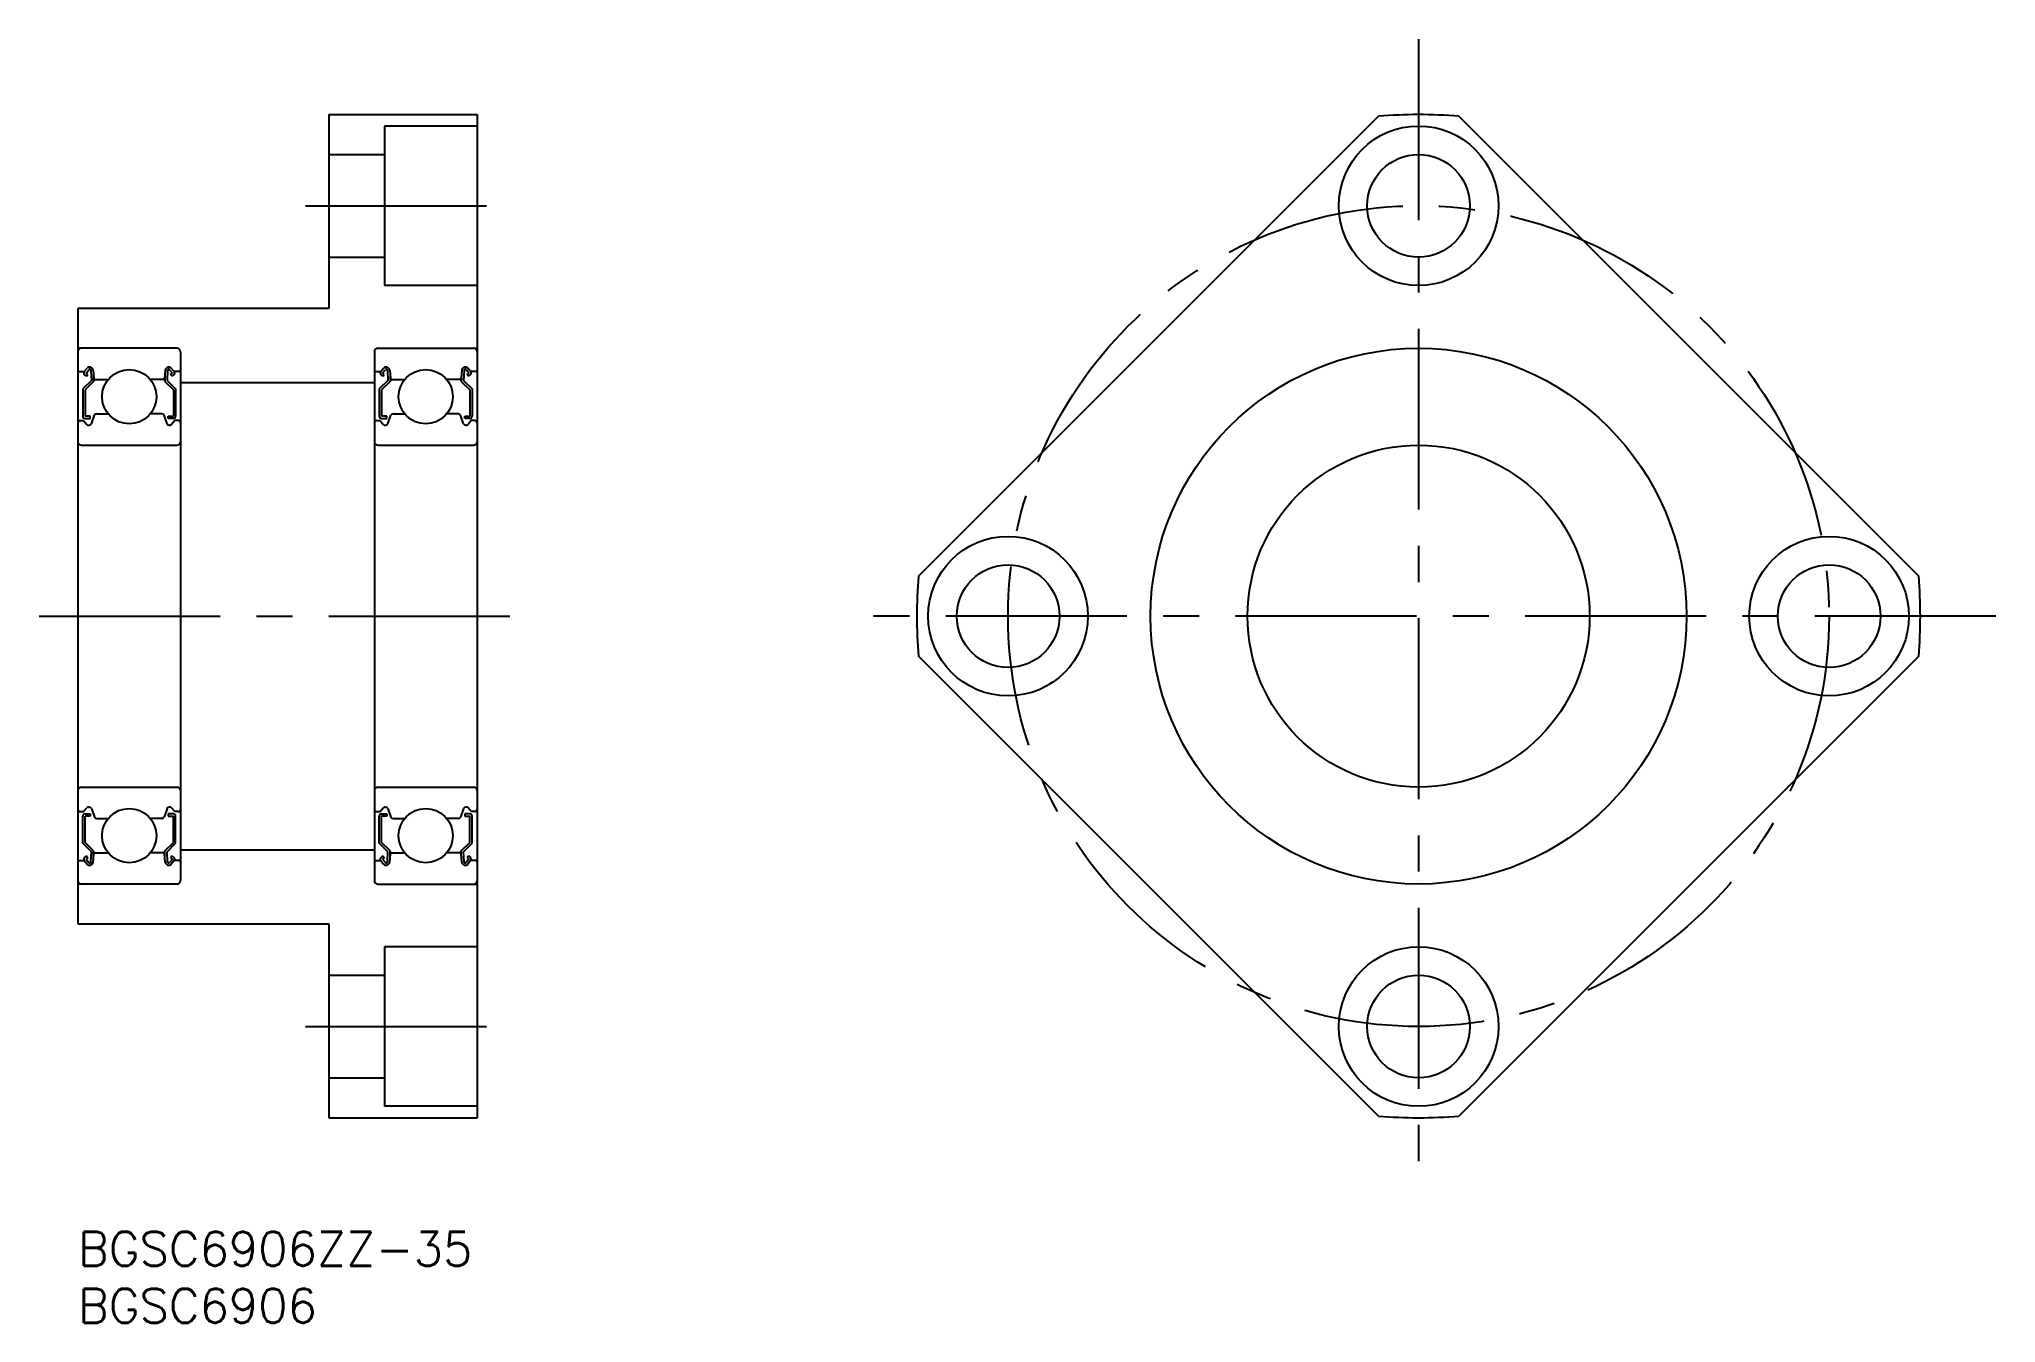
# Model space of a CAD drawing. Extents: x -3 to 168, y -8 to 105.
import ezdxf

# ---------------------------------------------------------------- set-up
doc = ezdxf.new("R2010")
doc.units = 0
doc.header["$LTSCALE"] = 0.5
doc.linetypes.add('CENTER', pattern=[50.8, 31.75, -6.35, 6.35, -6.35])
for name, color, linetype in [('MSM_CENTER', 1, 'CENTER'), ('MSM_CONTINUOUS', 7, 'CONTINUOUS'), ('MSM_PART_NUMBER', 7, 'CONTINUOUS')]:
    doc.layers.add(name, color=color, linetype=linetype)
doc.styles.get("Standard").update_dxf_attribs({"font": 'txt.shx', "height": 3, "bigfont": 'bigfont.shx'})

# ---------------------------------------------------------------- blocks, each defined once
blk = doc.blocks.new('*U1')
at = {"layer": 'MSM_PART_NUMBER'}
blk.add_text('BGSC6906ZZ-35', height=3, dxfattribs=at).set_placement((0, -3))
blk = doc.blocks.new('*U2')
at = {"layer": 'MSM_PART_NUMBER'}
blk.add_text('BGSC6906', height=3, dxfattribs=at).set_placement((0, -8))

msp = doc.modelspace()

# ---------------------------------------------------------------- linework, layer by layer
at = {"layer": 'MSM_CENTER'}
for p, q in [((117.57, 104.62), (117.57, 3.38)), ((19.97, 90), (37.05, 90)), ((-3.4, 54), (38.27, 54)), ((168.19, 54), (66.95, 54)), ((19.97, 18), (37.36, 18))]:
    msp.add_line(p, q, dxfattribs=at)
msp.add_circle((117.57, 54), 36, dxfattribs=at)
at = {"layer": 'MSM_CONTINUOUS'}
for p, q in [((22, 98), (22, 81)), ((22, 98), (35, 98)), ((35, 98), (35, 10)), ((73.71, 57.52), (114.05, 97.86)), ((121.09, 97.86), (161.43, 57.52)), ((35, 97), (26.9, 97)), ((26.9, 97), (26.9, 83)), ((22, 94.5), (26.9, 94.5)), ((22, 85.5), (26.9, 85.5)), ((35, 83), (26.9, 83)), ((0, 81), (0, 27)), ((22, 81), (0, 81)), ((8.7, 77.5), (0, 77.5)), ((26.3, 77.5), (35, 77.5)), ((0.56, 75.45), (0.81, 75.75)), ((0.71, 75.32), (0.96, 75.62)), ((1.14, 75.56), (1.18, 74.68)), ((1.34, 75.58), (1.4, 74.84)), ((7.66, 75.58), (7.6, 74.84)), ((7.86, 75.56), (7.82, 74.68)), ((8.29, 75.32), (8.04, 75.62)), ((8.44, 75.45), (8.19, 75.75)), ((9, 77.2), (9, 30.8)), ((26, 77.2), (26, 30.8)), ((26.56, 75.45), (26.81, 75.75)), ((26.71, 75.32), (26.96, 75.62)), ((27.14, 75.56), (27.18, 74.68)), ((27.34, 75.58), (27.4, 74.84)), ((33.66, 75.58), (33.6, 74.84)), ((33.86, 75.56), (33.82, 74.68)), ((34.29, 75.32), (34.04, 75.62)), ((34.44, 75.45), (34.19, 75.75)), ((0.1, 75.45), (0.56, 75.45)), ((1.18, 74.68), (0.43, 73.93)), ((0.43, 73.93), (0.43, 71.55)), ((0.74, 75.04), (0.58, 75.17)), ((1.38, 74.6), (0.63, 73.85)), ((0.63, 73.85), (0.63, 71.55)), ((0.87, 75.19), (0.71, 75.32)), ((0.74, 75.04), (0.87, 75.19)), ((1.38, 75.07), (1.38, 74.6)), ((1.5, 74.75), (2.65, 74.75)), ((7.5, 74.75), (6.35, 74.75)), ((7.62, 75.07), (7.62, 74.6)), ((7.62, 74.6), (8.37, 73.85)), ((7.82, 74.68), (8.57, 73.93)), ((8.13, 75.19), (8.29, 75.32)), ((8.26, 75.04), (8.13, 75.19)), ((8.26, 75.04), (8.42, 75.17)), ((8.37, 73.85), (8.37, 71.55)), ((8.9, 75.45), (8.44, 75.45)), ((8.57, 73.93), (8.57, 71.55)), ((9, 74.5), (26, 74.5)), ((26.1, 75.45), (26.56, 75.45)), ((27.18, 74.68), (26.43, 73.93)), ((26.43, 73.93), (26.43, 71.55)), ((26.74, 75.04), (26.58, 75.17)), ((27.38, 74.6), (26.63, 73.85)), ((26.63, 73.85), (26.63, 71.55)), ((26.87, 75.19), (26.71, 75.32)), ((26.74, 75.04), (26.87, 75.19)), ((27.38, 75.07), (27.38, 74.6)), ((27.5, 74.75), (28.65, 74.75)), ((33.5, 74.75), (32.35, 74.75)), ((33.62, 75.07), (33.62, 74.6)), ((33.62, 74.6), (34.37, 73.85)), ((33.82, 74.68), (34.57, 73.93)), ((34.13, 75.19), (34.29, 75.32)), ((34.26, 75.04), (34.13, 75.19)), ((34.26, 75.04), (34.42, 75.17)), ((34.37, 73.85), (34.37, 71.55)), ((34.9, 75.45), (34.44, 75.45)), ((34.57, 73.93), (34.57, 71.55)), ((0.2, 71.15), (0.5, 71.15)), ((0.5, 71.15), (0.78, 70.82)), ((1.08, 71.55), (0.63, 71.55)), ((0.63, 71.35), (1.08, 71.35)), ((0.93, 70.75), (0.99, 70.75)), ((1.08, 71.35), (1.08, 71.55)), ((1.18, 70.88), (1.45, 71.62)), ((1.64, 71.75), (2.65, 71.75)), ((7.36, 71.75), (6.35, 71.75)), ((7.82, 70.88), (7.55, 71.62)), ((7.92, 71.35), (7.92, 71.55)), ((7.92, 71.55), (8.37, 71.55)), ((8.37, 71.35), (7.92, 71.35)), ((8.07, 70.75), (8.01, 70.75)), ((8.5, 71.15), (8.22, 70.82)), ((8.8, 71.15), (8.5, 71.15)), ((26.2, 71.15), (26.5, 71.15)), ((26.5, 71.15), (26.78, 70.82)), ((27.08, 71.55), (26.63, 71.55)), ((26.63, 71.35), (27.08, 71.35)), ((26.93, 70.75), (26.99, 70.75)), ((27.08, 71.35), (27.08, 71.55)), ((27.18, 70.88), (27.45, 71.62)), ((27.64, 71.75), (28.65, 71.75)), ((33.36, 71.75), (32.35, 71.75)), ((33.82, 70.88), (33.55, 71.62)), ((33.92, 71.55), (34.37, 71.55)), ((33.92, 71.35), (33.92, 71.55)), ((34.37, 71.35), (33.92, 71.35)), ((34.07, 70.75), (34.01, 70.75)), ((34.5, 71.15), (34.22, 70.82)), ((34.8, 71.15), (34.5, 71.15)), ((0.3, 69), (8.7, 69)), ((26.3, 69), (34.7, 69)), ((114.05, 10.14), (73.71, 50.48)), ((161.43, 50.48), (121.09, 10.14)), ((0.3, 39), (8.7, 39)), ((26.3, 39), (34.7, 39)), ((0.2, 36.85), (0.5, 36.85)), ((0.43, 34.07), (0.43, 36.45)), ((0.5, 36.85), (0.78, 37.18)), ((0.63, 36.65), (1.08, 36.65)), ((1.08, 36.45), (0.63, 36.45)), ((0.63, 34.15), (0.63, 36.45)), ((0.93, 37.25), (0.99, 37.25)), ((1.08, 36.65), (1.08, 36.45)), ((1.18, 37.12), (1.45, 36.38)), ((1.64, 36.25), (2.65, 36.25)), ((7.36, 36.25), (6.35, 36.25)), ((7.82, 37.12), (7.55, 36.38)), ((7.92, 36.65), (7.92, 36.45)), ((8.37, 36.65), (7.92, 36.65)), ((7.92, 36.45), (8.37, 36.45)), ((8.07, 37.25), (8.01, 37.25)), ((8.5, 36.85), (8.22, 37.18)), ((8.37, 34.15), (8.37, 36.45)), ((8.8, 36.85), (8.5, 36.85)), ((8.57, 34.07), (8.57, 36.45)), ((26.2, 36.85), (26.5, 36.85)), ((26.43, 34.07), (26.43, 36.45)), ((26.5, 36.85), (26.78, 37.18)), ((26.63, 36.65), (27.08, 36.65)), ((27.08, 36.45), (26.63, 36.45)), ((26.63, 34.15), (26.63, 36.45)), ((26.93, 37.25), (26.99, 37.25)), ((27.08, 36.65), (27.08, 36.45)), ((27.18, 37.12), (27.45, 36.38)), ((27.64, 36.25), (28.65, 36.25)), ((33.36, 36.25), (32.35, 36.25)), ((33.82, 37.12), (33.55, 36.38)), ((33.92, 36.65), (33.92, 36.45)), ((34.37, 36.65), (33.92, 36.65)), ((33.92, 36.45), (34.37, 36.45)), ((34.07, 37.25), (34.01, 37.25)), ((34.5, 36.85), (34.22, 37.18)), ((34.37, 34.15), (34.37, 36.45)), ((34.8, 36.85), (34.5, 36.85)), ((34.57, 34.07), (34.57, 36.45)), ((1.18, 33.32), (0.43, 34.07)), ((0.74, 32.96), (0.58, 32.83)), ((1.38, 33.4), (0.63, 34.15)), ((0.87, 32.81), (0.71, 32.68)), ((0.71, 32.68), (0.96, 32.38)), ((0.74, 32.96), (0.87, 32.81)), ((1.14, 32.44), (1.18, 33.32)), ((1.34, 32.42), (1.4, 33.16)), ((1.38, 32.93), (1.38, 33.4)), ((1.5, 33.25), (2.65, 33.25)), ((7.5, 33.25), (6.35, 33.25)), ((7.66, 32.42), (7.6, 33.16)), ((7.62, 33.4), (8.37, 34.15)), ((7.62, 32.93), (7.62, 33.4)), ((7.82, 33.32), (8.57, 34.07)), ((7.86, 32.44), (7.82, 33.32)), ((8.29, 32.68), (8.04, 32.38)), ((8.26, 32.96), (8.13, 32.81)), ((8.13, 32.81), (8.29, 32.68)), ((8.26, 32.96), (8.42, 32.83)), ((9, 33.5), (26, 33.5)), ((27.18, 33.32), (26.43, 34.07)), ((26.74, 32.96), (26.58, 32.83)), ((27.38, 33.4), (26.63, 34.15)), ((26.87, 32.81), (26.71, 32.68)), ((26.71, 32.68), (26.96, 32.38)), ((26.74, 32.96), (26.87, 32.81)), ((27.14, 32.44), (27.18, 33.32)), ((27.34, 32.42), (27.4, 33.16)), ((27.38, 32.93), (27.38, 33.4)), ((27.5, 33.25), (28.65, 33.25)), ((33.5, 33.25), (32.35, 33.25)), ((33.66, 32.42), (33.6, 33.16)), ((33.62, 33.4), (34.37, 34.15)), ((33.62, 32.93), (33.62, 33.4)), ((33.82, 33.32), (34.57, 34.07)), ((33.86, 32.44), (33.82, 33.32)), ((34.29, 32.68), (34.04, 32.38)), ((34.26, 32.96), (34.13, 32.81)), ((34.13, 32.81), (34.29, 32.68)), ((34.26, 32.96), (34.42, 32.83)), ((0.1, 32.55), (0.56, 32.55)), ((0.56, 32.55), (0.81, 32.25)), ((8.44, 32.55), (8.19, 32.25)), ((8.9, 32.55), (8.44, 32.55)), ((26.1, 32.55), (26.56, 32.55)), ((26.56, 32.55), (26.81, 32.25)), ((34.44, 32.55), (34.19, 32.25)), ((34.9, 32.55), (34.44, 32.55)), ((8.7, 30.5), (0, 30.5)), ((26.3, 30.5), (35, 30.5)), ((0, 27), (22, 27)), ((22, 27), (22, 10)), ((26.9, 25), (26.9, 11)), ((35, 25), (26.9, 25)), ((22, 22.5), (26.9, 22.5)), ((22, 13.5), (26.9, 13.5)), ((35, 11), (26.9, 11)), ((22, 10), (35, 10))]:
    msp.add_line(p, q, dxfattribs=at)
for centre, radius in [((117.57, 90), 7), ((117.57, 90), 4.5), ((117.57, 54), 23.5), ((4.5, 73.25), 2.38), ((30.5, 73.25), 2.38), ((117.57, 54), 15), ((81.57, 54), 7), ((153.57, 54), 7), ((81.57, 54), 4.5), ((153.57, 54), 4.5), ((4.5, 34.75), 2.38), ((30.5, 34.75), 2.38), ((117.57, 18), 7), ((117.57, 18), 4.5)]:
    msp.add_circle(centre, radius, dxfattribs=at)
for centre, radius, start, end in [((117.57, 54), 44, 85.4154, 94.5846), ((0.3, 77.2), 0.3, 90, 180), ((8.7, 77.2), 0.3, 0, 90), ((26.3, 77.2), 0.3, 90, 180), ((34.7, 77.2), 0.3, 0, 90), ((0.1, 75.55), 0.1, 180, 270), ((1.04, 75.55), 0.3, 4.9967, 140.001), ((1.04, 75.56), 0.1, 2.8198, 140), ((7.96, 75.55), 0.3, 39.999, 175.0033), ((7.96, 75.56), 0.1, 40, 177.1802), ((8.9, 75.55), 0.1, 270, 0), ((26.1, 75.55), 0.1, 180, 270), ((27.04, 75.55), 0.3, 4.9967, 140.001), ((27.04, 75.56), 0.1, 2.8198, 140), ((33.96, 75.55), 0.3, 39.999, 175.0033), ((33.96, 75.56), 0.1, 40, 177.1802), ((34.9, 75.55), 0.1, 270, 0), ((0.71, 75.32), 0.2, 140.001, 230.0841), ((1.5, 74.85), 0.1, 184.9967, 270.0005), ((7.5, 74.85), 0.1, 269.9995, 355.0033), ((8.29, 75.32), 0.2, 309.9159, 39.999), ((26.71, 75.32), 0.2, 140.001, 230.0841), ((27.5, 74.85), 0.1, 184.9967, 270.0005), ((33.5, 74.85), 0.1, 269.9995, 355.0033), ((34.29, 75.32), 0.2, 309.9159, 39.999), ((0.2, 70.95), 0.2, 90, 180), ((0.63, 71.55), 0.2, 180, 270), ((0.93, 70.95), 0.2, 219.9936, 270), ((0.99, 70.95), 0.2, 270, 339.9921), ((1.64, 71.55), 0.2, 90, 159.9921), ((7.36, 71.55), 0.2, 20.0079, 90), ((8.01, 70.95), 0.2, 200.0079, 270), ((8.07, 70.95), 0.2, 270, 320.0064), ((8.37, 71.55), 0.2, 270, 0), ((8.8, 70.95), 0.2, 0, 90), ((26.2, 70.95), 0.2, 90, 180), ((26.63, 71.55), 0.2, 180, 270), ((26.93, 70.95), 0.2, 219.9936, 270), ((26.99, 70.95), 0.2, 270, 339.9921), ((27.64, 71.55), 0.2, 90, 159.9921), ((33.36, 71.55), 0.2, 20.0079, 90), ((34.01, 70.95), 0.2, 200.0079, 270), ((34.07, 70.95), 0.2, 270, 320.0064), ((34.37, 71.55), 0.2, 270, 0), ((34.8, 70.95), 0.2, 0, 90), ((0.3, 69.3), 0.3, 180, 270), ((8.7, 69.3), 0.3, 270, 0), ((26.3, 69.3), 0.3, 180, 270), ((34.7, 69.3), 0.3, 270, 0), ((117.57, 54), 44, 175.4154, 184.5846), ((117.57, 54), 44, 355.4154, 4.5846), ((0.3, 38.7), 0.3, 90, 180), ((8.7, 38.7), 0.3, 0, 90), ((26.3, 38.7), 0.3, 90, 180), ((34.7, 38.7), 0.3, 0, 90), ((0.2, 37.05), 0.2, 180, 270), ((0.63, 36.45), 0.2, 90, 180), ((0.93, 37.05), 0.2, 90, 140.0064), ((0.99, 37.05), 0.2, 20.0079, 90), ((1.64, 36.45), 0.2, 200.0079, 270), ((7.36, 36.45), 0.2, 270, 339.9921), ((8.01, 37.05), 0.2, 90, 159.9921), ((8.07, 37.05), 0.2, 39.9936, 90), ((8.37, 36.45), 0.2, 0, 90), ((8.8, 37.05), 0.2, 270, 0), ((26.2, 37.05), 0.2, 180, 270), ((26.63, 36.45), 0.2, 90, 180), ((26.93, 37.05), 0.2, 90, 140.0064), ((26.99, 37.05), 0.2, 20.0079, 90), ((27.64, 36.45), 0.2, 200.0079, 270), ((33.36, 36.45), 0.2, 270, 339.9921), ((34.01, 37.05), 0.2, 90, 159.9921), ((34.07, 37.05), 0.2, 39.9936, 90), ((34.37, 36.45), 0.2, 0, 90), ((34.8, 37.05), 0.2, 270, 0), ((0.71, 32.68), 0.2, 129.9159, 219.999), ((1.5, 33.15), 0.1, 89.9995, 175.0033), ((7.5, 33.15), 0.1, 4.9967, 90.0005), ((8.29, 32.68), 0.2, 320.001, 50.0841), ((26.71, 32.68), 0.2, 129.9159, 219.999), ((27.5, 33.15), 0.1, 89.9995, 175.0033), ((33.5, 33.15), 0.1, 4.9967, 90.0005), ((34.29, 32.68), 0.2, 320.001, 50.0841), ((0.1, 32.45), 0.1, 90, 180), ((1.04, 32.45), 0.3, 219.999, 355.0033), ((1.04, 32.44), 0.1, 220, 357.1802), ((7.96, 32.45), 0.3, 184.9967, 320.001), ((7.96, 32.44), 0.1, 182.8198, 320), ((8.9, 32.45), 0.1, 0, 90), ((26.1, 32.45), 0.1, 90, 180), ((27.04, 32.45), 0.3, 219.999, 355.0033), ((27.04, 32.44), 0.1, 220, 357.1802), ((33.96, 32.45), 0.3, 184.9967, 320.001), ((33.96, 32.44), 0.1, 182.8198, 320), ((34.9, 32.45), 0.1, 0, 90), ((0.3, 30.8), 0.3, 180, 270), ((8.7, 30.8), 0.3, 270, 0), ((26.3, 30.8), 0.3, 180, 270), ((34.7, 30.8), 0.3, 270, 0), ((117.57, 54), 44, 265.4154, 274.5846)]:
    msp.add_arc(centre, radius, start, end, dxfattribs=at)

# ---------------------------------------------------------------- block references
for name in ['*U1', '*U2']:
    msp.add_blockref(name, (0, 0), dxfattribs=at)

doc.saveas('drawing.dxf')
